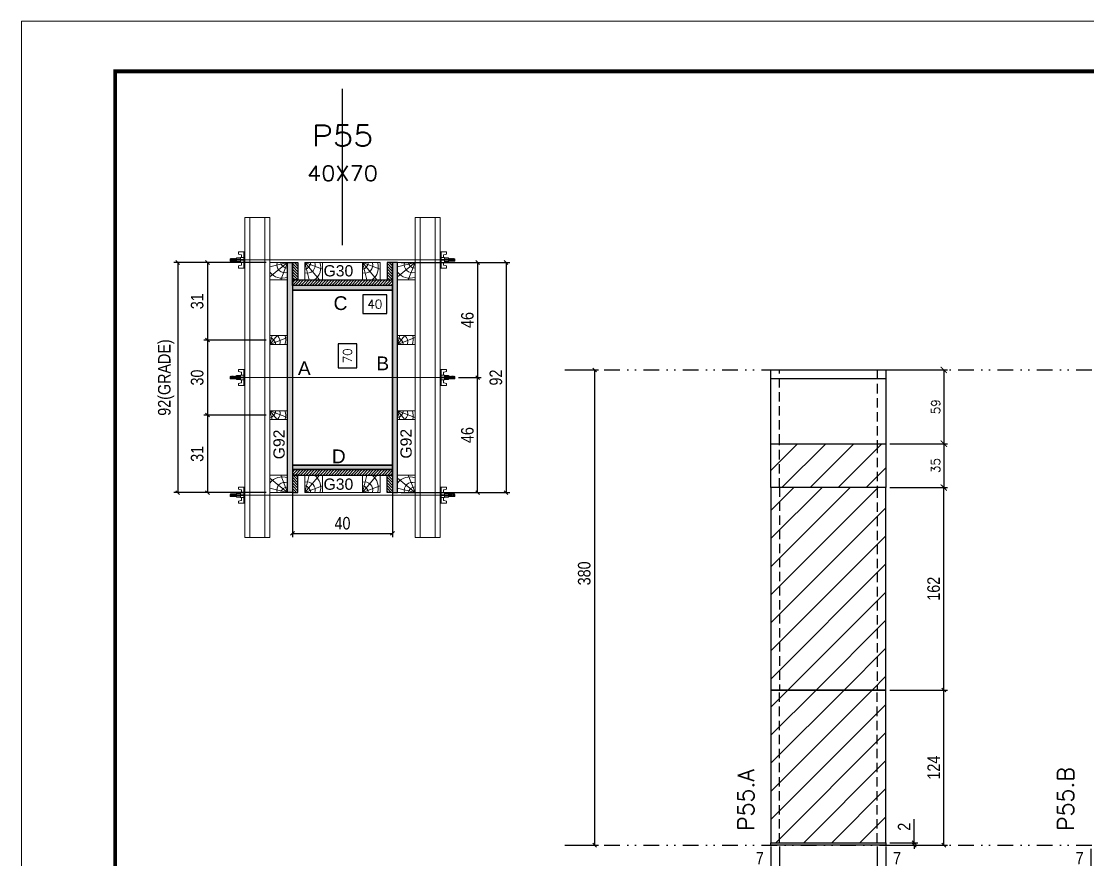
# Model space of a CAD drawing. Extents: x 2949 to 9203, y -16089 to 12527.
# Drawn here: x 2949 to 3802, y -1926 to -1256 of the extents above; entities that cross this region are included whole.
import ezdxf
from ezdxf.enums import TextEntityAlignment as Align

# ---------------------------------------------------------------- set-up
doc = ezdxf.new("R2010")
doc.units = 0
for name, pattern in [('DASHED', [0.75, 0.5, -0.25]), ('DIVIDE2', [0.625, 0.25, -0.125, 0, -0.125, 0, -0.125]), ('HIDDEN', [0.375, 0.25, -0.125])]:
    doc.linetypes.add(name, pattern=pattern)
for name, color, linetype in [('CHAPA', 1, 'Continuous'), ('COTA', 241, 'Continuous'), ('cotas', 4, 'Continuous'), ('FUNDOS', 1, 'Continuous'), ('MEIO_PONT', 93, 'Continuous'), ('Nível', 160, 'Continuous'), ('Painéis', 200, 'Continuous'), ('SARR_2.2x7', 40, 'Continuous'), ('SARRAFO', 251, 'Continuous'), ('Sarrafo de Pressão', 42, 'HIDDEN'), ('Texto de Titulo', 7, 'Continuous'), ('Texto Qtd Sarr', 242, 'Continuous'), ('TEXTO_GERAL', 7, 'Continuous')]:
    doc.layers.add(name, color=color, linetype=linetype)
for name, color, linetype, lineweight in [('Folhas', 255, 'Continuous', 9), ('Hachura', 251, 'Continuous', 9), ('Madeira', 126, 'Continuous', 18), ('Perfil Metálico', 224, 'Continuous', 18), ('SARRAFO DE PRESSAO', 251, 'DASHED', 9), ('Texto Seção', 7, 'Continuous', 15)]:
    doc.layers.add(name, color=color, linetype=linetype, lineweight=lineweight)
doc.styles.add('ARIAL', font='arial.ttf')
doc.styles.add('COTA TECNICA', font='techl___.ttf', dxfattribs={"height": 10})
doc.styles.add('COTA TECNICA 2X', font='techl___.ttf', dxfattribs={"height": 10})
doc.styles.add('COTA TECNICA-50', font='techl___.ttf', dxfattribs={"height": 10})
doc.styles.add('REGUA-120', font='ROMANS.shx', dxfattribs={"height": 15})
doc.styles.add('ROMANS', font='romans.shx')
doc.styles.add('SANSSERIF', font='sas_____.pfb')
doc.dimstyles.new('COTA PAINEL-50', dxfattribs={"dimtxt": 10, "dimasz": 3, "dimexe": 3, "dimexo": 3, "dimgap": 3, "dimtad": 1, "dimdec": 1, "dimzin": 12, "dimdsep": 46, "dimtxsty": 'COTA TECNICA-50', "dimblk1": 'OBLIQUE', "dimblk2": 'OBLIQUE', "dimsah": 1, "dimcen": 0.9, "dimclrd": 4, "dimclre": 4, "dimclrt": 240, "dimadec": 1, "dimazin": 3, "dimtfac": 1, "dimtdec": 1, "dimtmove": 0, "dimatfit": 3, "dimfxl": 1, "dimtolj": 1, "dimtzin": 12, "dimarcsym": 0})
doc.dimstyles.new('Cota Paínel', dxfattribs={"dimtxt": 7, "dimasz": 5, "dimexe": 3, "dimexo": 3, "dimgap": 3, "dimtad": 1, "dimdec": 1, "dimzin": 12, "dimdsep": 46, "dimtxsty": 'ROMANS', "dimblk": 'ARCHTICK', "dimcen": 0, "dimclrd": 4, "dimclre": 4, "dimclrt": 1, "dimadec": 1, "dimazin": 3, "dimtfac": 1, "dimtdec": 1, "dimtmove": 0, "dimatfit": 3, "dimldrblk": 'OBLIQUE', "dimfxl": 1, "dimtolj": 1, "dimtzin": 12, "dimarcsym": 0})
doc.dimstyles.new('PAINEL', dxfattribs={"dimtxt": 10, "dimasz": 3, "dimexe": 3, "dimexo": 3, "dimgap": 3, "dimtad": 1, "dimdec": 1, "dimzin": 12, "dimdsep": 46, "dimtxsty": 'COTA TECNICA', "dimblk1": 'OBLIQUE', "dimblk2": 'OBLIQUE', "dimsah": 1, "dimcen": 0.9, "dimclrd": 4, "dimclre": 4, "dimclrt": 240, "dimadec": 1, "dimazin": 3, "dimtfac": 1, "dimtdec": 1, "dimtmove": 0, "dimatfit": 3, "dimfxl": 1, "dimtolj": 1, "dimtzin": 12, "dimarcsym": 0})
doc.dimstyles.new('SECAO PILAR', dxfattribs={"dimtxt": 10, "dimasz": 3, "dimexe": 3, "dimexo": 3, "dimgap": 3, "dimtad": 1, "dimdec": 1, "dimlfac": 0.5, "dimzin": 12, "dimdsep": 46, "dimtxsty": 'COTA TECNICA 2X', "dimblk1": 'OBLIQUE', "dimblk2": 'OBLIQUE', "dimsah": 1, "dimcen": 0.9, "dimclrd": 256, "dimclre": 256, "dimclrt": 256, "dimadec": 1, "dimazin": 3, "dimtfac": 1, "dimtdec": 1, "dimtmove": 0, "dimatfit": 3, "dimfxl": 1, "dimtolj": 1, "dimtzin": 12, "dimarcsym": 0})
doc.dimstyles.new('SECÇÃO 2', dxfattribs={"dimtxt": 7, "dimasz": 6, "dimexe": 0.18, "dimexo": 2, "dimgap": -4, "dimtad": 3, "dimdec": 1, "dimlfac": 0.5, "dimzin": 12, "dimdsep": 46, "dimtxsty": 'ROMANS', "dimblk": 'ARCHTICK', "dimcen": 0.09, "dimse1": 1, "dimse2": 1, "dimsd1": 1, "dimsd2": 1, "dimclrd": 180, "dimclre": 5, "dimclrt": 1, "dimadec": 0, "dimazin": 3, "dimtfac": 1, "dimtdec": 1, "dimtofl": 0, "dimtmove": 0, "dimatfit": 3, "dimldrblk": 'ARCHTICK', "dimfxl": 1, "dimtolj": 1, "dimtzin": 0, "dimarcsym": 0})
pattern_1 = [(45, (-127670.467, -33050.646), (-11.2253202, 11.2253202), [])]

# ---------------------------------------------------------------- blocks, each defined once
blk = doc.blocks.new('9999999999')
at = {"layer": 'Folhas'}
blk.add_lwpolyline([(98138.98, 34190.21), (99623.98, 34190.21), (99623.98, 35240.21), (98138.98, 35240.21)], close=True, dxfattribs=at)
at = {"layer": 'Folhas', "color": 30, "const_width": 3}
blk.add_lwpolyline([(98213.98, 34230.21), (99583.98, 34230.21), (99583.98, 35200.21), (98213.98, 35200.21)], close=True, dxfattribs=at)
blk = doc.blocks.new('titulo1')
at = {"layer": 'Defpoints', "color": 252, "linetype": 'HIDDEN', "ltscale": 2}
blk.add_line((0, 0), (0, 125), dxfattribs=at)
at = {"layer": 'Defpoints', "style": 'ROMANS', "oblique": 15}
blk.add_attdef('FOLHA', text='', height=10, dxfattribs=at).set_placement((0, 15.58), align=Align.MIDDLE_CENTER)
at = {"layer": 'Texto Qtd Sarr', "color": 3, "style": 'ROMANS', "oblique": 15}
for tag, height, p in [('TITULO', 17, (0, 71.45)), ('SEÇÃO', 12, (0, 41.55))]:
    blk.add_attdef(tag, text='', height=height, dxfattribs=at).set_placement(p, align=Align.MIDDLE_CENTER)
blk = doc.blocks.new('_Oblique')
at = {"color": 0, "linetype": 'ByBlock', "lineweight": -2}
blk.add_line((-0.5, -0.5), (0.5, 0.5), dxfattribs=at)
blk = doc.blocks.new('*D1850')
at = {"layer": 'cotas', "color": 4, "linetype": 'ByBlock', "lineweight": -2, "transparency": 16777216}
for p, q in [((3386.69, -1534.88), (3410.41, -1534.88)), ((3407.41, -1534.88), (3407.41, -1914.88)), ((3386.69, -1914.88), (3410.41, -1914.88))]:
    blk.add_line(p, q, dxfattribs=at)
at = {"layer": 'Defpoints', "color": 0, "linetype": 'ByBlock', "transparency": 16777216}
for p in [(3383.69, -1534.88), (3383.69, -1914.88), (3407.41, -1914.88)]:
    blk.add_point(p, dxfattribs=at)
at = {"layer": 'cotas', "color": 4, "linetype": 'ByBlock', "lineweight": -2, "transparency": 16777216, "xscale": 3, "yscale": 3, "zscale": 3}
for p, rotation in [((3407.41, -1534.88), 90), ((3407.41, -1914.88), 270)]:
    blk.add_blockref('_Oblique', p, dxfattribs=dict(at, rotation=rotation))
at = {"layer": 'cotas', "color": 240, "linetype": 'ByBlock', "transparency": 16777216, "insert": (3399.17, -1697.57), "char_height": 10, "attachment_point": 5, "rotation": 90, "style": 'COTA TECNICA'}
blk.add_mtext('\\A1;380', dxfattribs=at)
blk = doc.blocks.new('*D1828')
at = {"layer": 'COTA', "color": 4, "lineweight": -2, "transparency": 16777216}
for p, q in [((3548.39, -1915.88), (3548.39, -1970.06)), ((3640.39, -1915.88), (3640.39, -1970.06)), ((3548.39, -1967.06), (3640.39, -1967.06))]:
    blk.add_line(p, q, dxfattribs=at)
at = {"layer": 'Defpoints', "color": 0, "transparency": 16777216}
for p in [(3548.39, -1912.88), (3640.39, -1912.88), (3640.39, -1967.06)]:
    blk.add_point(p, dxfattribs=at)
at = {"layer": 'COTA', "color": 4, "lineweight": -2, "transparency": 16777216, "xscale": 3, "yscale": 3, "zscale": 3, "rotation": 180}
blk.add_blockref('_Oblique', (3548.39, -1967.06), dxfattribs=at)
at = {"layer": 'COTA', "color": 4, "lineweight": -2, "transparency": 16777216, "xscale": 3, "yscale": 3, "zscale": 3}
blk.add_blockref('_Oblique', (3640.39, -1967.06), dxfattribs=at)
at = {"layer": 'COTA', "color": 240, "transparency": 16777216, "insert": (3594.39, -1958.97), "char_height": 10, "attachment_point": 5, "style": 'COTA TECNICA'}
blk.add_mtext('\\A1;92', dxfattribs=at)
blk = doc.blocks.new('*D1829')
at = {"layer": 'COTA', "color": 4, "lineweight": -2, "transparency": 16777216}
for p, q in [((3643.39, -1790.88), (3689.63, -1790.88)), ((3686.63, -1914.88), (3686.63, -1790.88)), ((3643.39, -1914.88), (3689.63, -1914.88))]:
    blk.add_line(p, q, dxfattribs=at)
at = {"layer": 'Defpoints', "color": 0, "transparency": 16777216}
for p in [(3640.39, -1790.88), (3686.63, -1790.88), (3640.39, -1914.88)]:
    blk.add_point(p, dxfattribs=at)
at = {"layer": 'COTA', "color": 4, "lineweight": -2, "transparency": 16777216, "xscale": 3, "yscale": 3, "zscale": 3}
for p, rotation in [((3686.63, -1790.88), 90), ((3686.63, -1914.88), 270)]:
    blk.add_blockref('_Oblique', p, dxfattribs=dict(at, rotation=rotation))
at = {"layer": 'COTA', "color": 240, "transparency": 16777216, "insert": (3678.56, -1852.88), "char_height": 10, "attachment_point": 5, "rotation": 90, "style": 'COTA TECNICA-50'}
blk.add_mtext('\\A1;124', dxfattribs=at)
blk = doc.blocks.new('*D1830')
at = {"layer": 'COTA', "color": 4, "lineweight": -2, "transparency": 16777216}
for p, q in [((3662.92, -1912.88), (3662.92, -1894.08)), ((3643.39, -1912.88), (3665.92, -1912.88)), ((3643.39, -1914.88), (3665.92, -1914.88)), ((3662.92, -1914.88), (3662.92, -1912.88)), ((3662.92, -1914.88), (3662.92, -1917.88))]:
    blk.add_line(p, q, dxfattribs=at)
at = {"layer": 'Defpoints', "color": 0, "transparency": 16777216}
for p in [(3640.39, -1912.88), (3640.39, -1914.88), (3662.92, -1914.88)]:
    blk.add_point(p, dxfattribs=at)
at = {"layer": 'COTA', "color": 4, "lineweight": -2, "transparency": 16777216, "xscale": 3, "yscale": 3, "zscale": 3}
for p, rotation in [((3662.92, -1912.88), 270), ((3662.92, -1914.88), 90)]:
    blk.add_blockref('_Oblique', p, dxfattribs=dict(at, rotation=rotation))
at = {"layer": 'COTA', "color": 240, "transparency": 16777216, "insert": (3654.92, -1900.14), "char_height": 10, "attachment_point": 5, "rotation": 90, "style": 'COTA TECNICA-50'}
blk.add_mtext('\\A1;2', dxfattribs=at)
blk = doc.blocks.new('*D1831')
at = {"layer": 'COTA', "color": 4, "lineweight": -2, "transparency": 16777216}
for p, q in [((3548.39, -1917.88), (3548.39, -1936.39)), ((3555.39, -1915.88), (3555.39, -1936.39)), ((3548.39, -1933.39), (3533.66, -1933.39)), ((3555.39, -1933.39), (3548.39, -1933.39))]:
    blk.add_line(p, q, dxfattribs=at)
at = {"layer": 'Defpoints', "color": 0, "transparency": 16777216}
for p in [(3548.39, -1914.88), (3555.39, -1912.88), (3548.39, -1933.39)]:
    blk.add_point(p, dxfattribs=at)
at = {"layer": 'COTA', "color": 4, "lineweight": -2, "transparency": 16777216, "xscale": 3, "yscale": 3, "zscale": 3, "rotation": 180}
blk.add_blockref('_Oblique', (3548.39, -1933.39), dxfattribs=at)
at = {"layer": 'COTA', "color": 4, "lineweight": -2, "transparency": 16777216, "xscale": 3, "yscale": 3, "zscale": 3}
blk.add_blockref('_Oblique', (3555.39, -1933.39), dxfattribs=at)
at = {"layer": 'COTA', "color": 240, "transparency": 16777216, "insert": (3539.53, -1925.32), "char_height": 10, "attachment_point": 5, "style": 'COTA TECNICA-50'}
blk.add_mtext('\\A1;7', dxfattribs=at)
blk = doc.blocks.new('*D1832')
at = {"layer": 'COTA', "color": 4, "lineweight": -2, "transparency": 16777216}
for p, q in [((3633.39, -1915.88), (3633.39, -1936.39)), ((3640.39, -1917.88), (3640.39, -1936.39)), ((3633.39, -1933.39), (3640.39, -1933.39)), ((3640.39, -1933.39), (3655.12, -1933.39))]:
    blk.add_line(p, q, dxfattribs=at)
at = {"layer": 'Defpoints', "color": 0, "transparency": 16777216}
for p in [(3633.39, -1912.88), (3640.39, -1914.88), (3640.39, -1933.39)]:
    blk.add_point(p, dxfattribs=at)
at = {"layer": 'COTA', "color": 4, "lineweight": -2, "transparency": 16777216, "xscale": 3, "yscale": 3, "zscale": 3, "rotation": 180}
blk.add_blockref('_Oblique', (3633.39, -1933.39), dxfattribs=at)
at = {"layer": 'COTA', "color": 4, "lineweight": -2, "transparency": 16777216, "xscale": 3, "yscale": 3, "zscale": 3}
blk.add_blockref('_Oblique', (3640.39, -1933.39), dxfattribs=at)
at = {"layer": 'COTA', "color": 240, "transparency": 16777216, "insert": (3649.26, -1925.32), "char_height": 10, "attachment_point": 5, "style": 'COTA TECNICA-50'}
blk.add_mtext('\\A1;7', dxfattribs=at)
blk = doc.blocks.new('*D1837')
at = {"layer": 'COTA', "color": 180, "lineweight": -2, "transparency": 16777216}
for p, q in [((3217.34, -1513.95), (3202.34, -1513.95)), ((3202.34, -1513.95), (3202.34, -1533.29)), ((3217.34, -1533.29), (3217.34, -1513.95)), ((3202.34, -1533.29), (3217.34, -1533.29))]:
    blk.add_line(p, q, dxfattribs=at)
at = {"layer": 'Defpoints', "color": 0, "transparency": 16777216}
for p in [(3165.83, -1470.99), (3165.83, -1610.99), (3221.34, -1610.99)]:
    blk.add_point(p, dxfattribs=at)
at = {"layer": 'COTA', "color": 1, "transparency": 16777216, "insert": (3209.84, -1523.62), "char_height": 7, "attachment_point": 5, "rotation": 90, "style": 'ROMANS'}
blk.add_mtext('\\A1;70', dxfattribs=at)
blk = doc.blocks.new('_ArchTick')
at = {"color": 0, "linetype": 'ByBlock', "const_width": 0.15}
blk.add_lwpolyline([(-0.5, -0.5), (0.5, 0.5)], dxfattribs=at)
blk = doc.blocks.new('*D1838')
at = {"layer": 'COTA', "lineweight": -2, "transparency": 16777216}
for p, q in [((3252.83, -1448.99), (3339.6, -1448.99)), ((3336.6, -1448.99), (3336.6, -1632.99)), ((3252.83, -1632.99), (3339.6, -1632.99))]:
    blk.add_line(p, q, dxfattribs=at)
at = {"layer": 'Defpoints', "color": 0, "transparency": 16777216}
for p in [(3249.83, -1448.99), (3249.83, -1632.99), (3336.6, -1632.99)]:
    blk.add_point(p, dxfattribs=at)
at = {"layer": 'COTA', "lineweight": -2, "transparency": 16777216, "xscale": 3, "yscale": 3, "zscale": 3}
for p, rotation in [((3336.6, -1448.99), 90), ((3336.6, -1632.99), 270)]:
    blk.add_blockref('_Oblique', p, dxfattribs=dict(at, rotation=rotation))
at = {"layer": 'COTA', "transparency": 16777216, "insert": (3328.52, -1540.99), "char_height": 10, "attachment_point": 5, "rotation": 90, "style": 'COTA TECNICA 2X'}
blk.add_mtext('\\A1;92', dxfattribs=at)
blk = doc.blocks.new('*D1839')
at = {"layer": 'COTA', "lineweight": -2, "transparency": 16777216}
for p, q in [((3286.83, -1448.99), (3316.83, -1448.99)), ((3313.83, -1448.99), (3313.83, -1540.99)), ((3298.63, -1540.99), (3316.83, -1540.99))]:
    blk.add_line(p, q, dxfattribs=at)
at = {"layer": 'Defpoints', "color": 0, "transparency": 16777216}
for p in [(3283.83, -1448.99), (3295.63, -1540.99), (3313.83, -1540.99)]:
    blk.add_point(p, dxfattribs=at)
at = {"layer": 'COTA', "lineweight": -2, "transparency": 16777216, "xscale": 3, "yscale": 3, "zscale": 3}
for p, rotation in [((3313.83, -1448.99), 90), ((3313.83, -1540.99), 270)]:
    blk.add_blockref('_Oblique', p, dxfattribs=dict(at, rotation=rotation))
at = {"layer": 'COTA', "transparency": 16777216, "insert": (3305.73, -1494.99), "char_height": 10, "attachment_point": 5, "rotation": 90, "style": 'COTA TECNICA 2X'}
blk.add_mtext('\\A1;46', dxfattribs=at)
blk = doc.blocks.new('*D1840')
at = {"layer": 'COTA', "lineweight": -2, "transparency": 16777216}
for p, q in [((3298.63, -1540.99), (3316.83, -1540.99)), ((3313.83, -1632.99), (3313.83, -1540.99)), ((3286.83, -1632.99), (3316.83, -1632.99))]:
    blk.add_line(p, q, dxfattribs=at)
at = {"layer": 'Defpoints', "color": 0, "transparency": 16777216}
for p in [(3295.63, -1540.99), (3313.83, -1540.99), (3283.83, -1632.99)]:
    blk.add_point(p, dxfattribs=at)
at = {"layer": 'COTA', "lineweight": -2, "transparency": 16777216, "xscale": 3, "yscale": 3, "zscale": 3}
for p, rotation in [((3313.83, -1540.99), 90), ((3313.83, -1632.99), 270)]:
    blk.add_blockref('_Oblique', p, dxfattribs=dict(at, rotation=rotation))
at = {"layer": 'COTA', "transparency": 16777216, "insert": (3305.73, -1586.99), "char_height": 10, "attachment_point": 5, "rotation": 90, "style": 'COTA TECNICA 2X'}
blk.add_mtext('\\A1;46', dxfattribs=at)
blk = doc.blocks.new('*D1841')
at = {"layer": 'COTA', "color": 180, "lineweight": -2, "transparency": 16777216}
for p, q in [((3241.33, -1474.78), (3222, -1474.78)), ((3222, -1474.78), (3222, -1489.78)), ((3241.33, -1489.78), (3241.33, -1474.78)), ((3222, -1489.78), (3241.33, -1489.78))]:
    blk.add_line(p, q, dxfattribs=at)
at = {"layer": 'Defpoints', "color": 0, "transparency": 16777216}
for p in [(3165.83, -1470.99), (3245.83, -1470.99), (3245.83, -1493.78)]:
    blk.add_point(p, dxfattribs=at)
at = {"layer": 'COTA', "color": 1, "transparency": 16777216, "insert": (3231.66, -1482.28), "char_height": 7, "attachment_point": 5, "style": 'ROMANS'}
blk.add_mtext('\\A1;40', dxfattribs=at)
blk = doc.blocks.new('PONTALETE')
at = {"layer": 'Madeira'}
for q in [(2.71, 7), (7, 5.76), (7, 1.74)]:
    blk.add_line((0, 0), q, dxfattribs=at)
blk.add_lwpolyline([(0, 0), (7, 0), (7, 7), (0, 7)], close=True, dxfattribs=at)
for centre, radius, start, end in [((2.04, 0.06), 6.23, 37.2818, 109.0913), ((1.09, 0.9), 3.19, 343.603, 109.9847), ((-0.21, -0.78), 3.09, 14.6322, 86.0383)]:
    blk.add_arc(centre, radius, start, end, dxfattribs=at)
blk = doc.blocks.new('*D1842')
at = {"layer": 'COTA', "lineweight": -2, "transparency": 16777216}
for p, q in [((3144.83, -1448.99), (3071.05, -1448.99)), ((3074.05, -1448.99), (3074.05, -1632.99)), ((3144.83, -1632.99), (3071.05, -1632.99))]:
    blk.add_line(p, q, dxfattribs=at)
at = {"layer": 'Defpoints', "color": 0, "transparency": 16777216}
for p in [(3147.83, -1448.99), (3074.05, -1632.99), (3147.83, -1632.99)]:
    blk.add_point(p, dxfattribs=at)
at = {"layer": 'COTA', "lineweight": -2, "transparency": 16777216, "xscale": 3, "yscale": 3, "zscale": 3}
for p, rotation in [((3074.05, -1448.99), 90), ((3074.05, -1632.99), 270)]:
    blk.add_blockref('_Oblique', p, dxfattribs=dict(at, rotation=rotation))
at = {"layer": 'COTA', "transparency": 16777216, "insert": (3064.83, -1540.99), "char_height": 10, "attachment_point": 5, "rotation": 90, "style": 'COTA TECNICA 2X'}
blk.add_mtext('\\A1;92(GRADE)', dxfattribs=at)
blk = doc.blocks.new('MEIO PONTALETE')
at = {"layer": 'Madeira'}
for q in [(2.71, 7), (3.5, 2.88), (3.5, 0.87)]:
    blk.add_line((0, 0), q, dxfattribs=at)
blk.add_lwpolyline([(0, 0), (3.5, 0), (3.5, 7), (0, 7)], close=True, dxfattribs=at)
for centre, radius, start, end in [((2.04, 0.06), 6.23, 76.4499, 109.0913), ((1.09, 0.9), 3.19, 40.9063, 109.9847), ((-0.21, -0.78), 3.09, 14.6322, 86.0383)]:
    blk.add_arc(centre, radius, start, end, dxfattribs=at)
blk = doc.blocks.new('*D1843')
at = {"layer": 'COTA', "lineweight": -2, "transparency": 16777216}
for p, q in [((3144.83, -1570.99), (3094.89, -1570.99)), ((3097.89, -1570.99), (3097.89, -1632.99)), ((3144.83, -1632.99), (3094.89, -1632.99))]:
    blk.add_line(p, q, dxfattribs=at)
at = {"layer": 'Defpoints', "color": 0, "transparency": 16777216}
for p in [(3147.83, -1570.99), (3097.89, -1632.99), (3147.83, -1632.99)]:
    blk.add_point(p, dxfattribs=at)
at = {"layer": 'COTA', "lineweight": -2, "transparency": 16777216, "xscale": 3, "yscale": 3, "zscale": 3}
for p, rotation in [((3097.89, -1570.99), 90), ((3097.89, -1632.99), 270)]:
    blk.add_blockref('_Oblique', p, dxfattribs=dict(at, rotation=rotation))
at = {"layer": 'COTA', "transparency": 16777216, "insert": (3089.67, -1601.99), "char_height": 10, "attachment_point": 5, "rotation": 90, "style": 'COTA TECNICA 2X'}
blk.add_mtext('\\A1;31', dxfattribs=at)
blk = doc.blocks.new('C')
at = {"layer": 'Hachura', "color": 0}
for p, q in [((0, 3.22), (0, -3.22)), ((0.45, 3.22), (0, 3.22)), ((0.46, 3.16), (0, 3.16)), ((0.46, 3.05), (0, 3.05)), ((0.46, 2.88), (0, 2.88)), ((0, 2.75), (0, -1.16)), ((0.46, 2.65), (0, 2.65)), ((0.46, 2.23), (0, 2.23)), ((0.46, 1.51), (0, 1.51)), ((0.39, 0.49), (0.17, 0.49)), ((0.45, -3.23), (0.45, 3.22)), ((0.45, 3.22), (2.58, 3.22)), ((1.74, 0.97), (0.45, 0.97)), ((1.45, 0.1), (0.45, 0.1)), ((1.35, 1.94), (1.35, 0.96)), ((2.58, 2.39), (1.47, 2.09)), ((1.74, -0.97), (1.74, 0.97)), ((1.74, 0.97), (1.74, 0.84)), ((1.74, 0.97), (1.74, 0.84)), ((1.74, 0.84), (3.35, 0.84)), ((3.35, 0.45), (1.74, 0.45)), ((2.58, 3.22), (2.58, 2.39)), ((3.32, 0.84), (3.32, -0.84)), ((3.35, 0.84), (3.35, -0.84)), ((3.68, 0.45), (3.35, 0.45)), ((3.84, -0.52), (3.35, 0.45)), ((3.35, 0.06), (3.67, -0.57)), ((3.68, 0.45), (4.16, -0.52)), ((3.72, 0.5), (4.25, -0.57)), ((4.37, -0.55), (3.83, 0.53)), ((4.15, 0.45), (3.93, 0.45)), ((4.42, -0.52), (3.93, 0.45)), ((4.15, 0.45), (4.26, 0.45)), ((4.26, 0.45), (4.74, -0.52)), ((4.3, 0.5), (4.83, -0.57)), ((4.95, -0.55), (4.41, 0.53)), ((4.51, 0.45), (4.84, 0.45)), ((5, -0.52), (4.51, 0.45)), ((4.84, 0.45), (5.32, -0.52)), ((4.88, 0.5), (5.41, -0.57)), ((5.53, -0.55), (4.99, 0.53)), ((5.58, -0.52), (5.09, 0.45)), ((5.42, 0.45), (5.09, 0.45)), ((5.58, -0.52), (5.09, 0.45)), ((5.42, 0.45), (5.74, -0.19)), ((5.46, 0.5), (5.74, -0.07)), ((5.74, 0.19), (5.57, 0.53)), ((5.74, 0.32), (5.68, 0.45)), ((5.68, 0.45), (5.74, 0.45)), ((5.74, 0.45), (5.9, 0.29)), ((5.74, 0.45), (5.74, -0.52)), ((5.9, -0.36), (5.9, 0.29)), ((0.45, 0), (0, 0)), ((0.46, -1.52), (0, -1.52)), ((0.46, -2.23), (0, -2.23)), ((0.46, -2.65), (0, -2.65)), ((0.46, -2.88), (0, -2.88)), ((0.46, -3.05), (0, -3.05)), ((0.46, -3.16), (0, -3.16)), ((0, -3.22), (2.57, -3.22)), ((0.08, -0.48), (0.29, -0.48)), ((0.29, -0.48), (0.4, -0.48)), ((0.45, 0), (0.45, -0.97)), ((0.45, -0.16), (1.45, -0.16)), ((0.45, -0.65), (0.45, -0.32)), ((0.45, -3.23), (0.45, -0.65)), ((0.45, -0.97), (1.74, -0.97)), ((1.35, -1.94), (1.35, -0.97)), ((2.58, -2.39), (1.47, -2.1)), ((3.35, -0.32), (1.74, -0.32)), ((3.35, -0.84), (1.74, -0.84)), ((2.58, -3.23), (2.58, -2.39)), ((3.35, -0.07), (3.58, -0.52)), ((3.35, -0.52), (3.58, -0.52)), ((3.84, -0.52), (4.16, -0.52)), ((4.42, -0.52), (4.74, -0.52)), ((4.63, -0.52), (4.74, -0.52)), ((5, -0.52), (5.32, -0.52)), ((5.58, -0.52), (5.74, -0.52)), ((5.74, -0.52), (5.9, -0.36)), ((5.74, -0.52), (5.74, -0.52))]:
    blk.add_line(p, q, dxfattribs=at)
for centre, radius, start, end in [((1.52, 1.94), 0.161, 104.7436, 180), ((1.44, -0.03), 0.129, 272.695, 87.305), ((3.81, 0.39), 0.143, 25.5688, 154.4312), ((4.39, 0.39), 0.143, 25.5688, 154.4312), ((4.97, 0.39), 0.143, 25.5688, 154.4312), ((5.55, 0.39), 0.143, 25.5688, 154.4312), ((0.17, -0.37), 0.174, 221.744, 317.8592), ((1.52, -1.94), 0.161, 180, 255.2564), ((3.71, -0.4), 0.174, 222.1408, 318.256), ((4.29, -0.4), 0.174, 222.1408, 318.256), ((4.87, -0.4), 0.174, 222.1408, 318.256), ((5.45, -0.4), 0.174, 222.1408, 318.256), ((5.61, -0.4), 0.174, 317.8592, 318.256)]:
    blk.add_arc(centre, radius, start, end, dxfattribs=at)
blk = doc.blocks.new('*D1844')
at = {"layer": 'COTA', "lineweight": -2, "transparency": 16777216}
for p, q in [((3144.83, -1448.99), (3094.89, -1448.99)), ((3097.89, -1448.99), (3097.89, -1510.99)), ((3144.83, -1510.99), (3094.89, -1510.99))]:
    blk.add_line(p, q, dxfattribs=at)
at = {"layer": 'Defpoints', "color": 0, "transparency": 16777216}
for p in [(3147.83, -1448.99), (3097.89, -1510.99), (3147.83, -1510.99)]:
    blk.add_point(p, dxfattribs=at)
at = {"layer": 'COTA', "lineweight": -2, "transparency": 16777216, "xscale": 3, "yscale": 3, "zscale": 3}
for p, rotation in [((3097.89, -1448.99), 90), ((3097.89, -1510.99), 270)]:
    blk.add_blockref('_Oblique', p, dxfattribs=dict(at, rotation=rotation))
at = {"layer": 'COTA', "transparency": 16777216, "insert": (3089.67, -1479.99), "char_height": 10, "attachment_point": 5, "rotation": 90, "style": 'COTA TECNICA 2X'}
blk.add_mtext('\\A1;31', dxfattribs=at)
blk = doc.blocks.new('*D1845')
at = {"layer": 'COTA', "lineweight": -2, "transparency": 16777216}
for p, q in [((3144.83, -1510.99), (3094.89, -1510.99)), ((3097.89, -1510.99), (3097.89, -1570.99)), ((3144.83, -1570.99), (3094.89, -1570.99))]:
    blk.add_line(p, q, dxfattribs=at)
at = {"layer": 'Defpoints', "color": 0, "transparency": 16777216}
for p in [(3147.83, -1510.99), (3097.89, -1570.99), (3147.83, -1570.99)]:
    blk.add_point(p, dxfattribs=at)
at = {"layer": 'COTA', "lineweight": -2, "transparency": 16777216, "xscale": 3, "yscale": 3, "zscale": 3}
for p, rotation in [((3097.89, -1510.99), 90), ((3097.89, -1570.99), 270)]:
    blk.add_blockref('_Oblique', p, dxfattribs=dict(at, rotation=rotation))
at = {"layer": 'COTA', "transparency": 16777216, "insert": (3089.67, -1540.99), "char_height": 10, "attachment_point": 5, "rotation": 90, "style": 'COTA TECNICA 2X'}
blk.add_mtext('\\A1;30', dxfattribs=at)
blk = doc.blocks.new('*D1855')
at = {"layer": 'COTA', "lineweight": -2, "transparency": 16777216}
for p, q in [((3165.83, -1617.59), (3165.83, -1668.63)), ((3245.83, -1617.59), (3245.83, -1668.63)), ((3165.83, -1665.63), (3245.83, -1665.63))]:
    blk.add_line(p, q, dxfattribs=at)
at = {"layer": 'Defpoints', "color": 0, "transparency": 16777216}
for p in [(3165.83, -1614.59), (3245.83, -1614.59), (3245.83, -1665.63)]:
    blk.add_point(p, dxfattribs=at)
at = {"layer": 'COTA', "lineweight": -2, "transparency": 16777216, "xscale": 3, "yscale": 3, "zscale": 3, "rotation": 180}
blk.add_blockref('_Oblique', (3165.83, -1665.63), dxfattribs=at)
at = {"layer": 'COTA', "lineweight": -2, "transparency": 16777216, "xscale": 3, "yscale": 3, "zscale": 3}
blk.add_blockref('_Oblique', (3245.83, -1665.63), dxfattribs=at)
at = {"layer": 'COTA', "transparency": 16777216, "insert": (3205.83, -1657.52), "char_height": 10, "attachment_point": 5, "style": 'COTA TECNICA 2X'}
blk.add_mtext('\\A1;40', dxfattribs=at)
blk = doc.blocks.new('*D1849')
at = {"layer": 'Defpoints', "color": 0, "linetype": 'ByBlock', "transparency": 16777216}
for p in [(3640.39, -1628.88), (3686.63, -1628.88), (3640.39, -1790.88)]:
    blk.add_point(p, dxfattribs=at)
at = {"layer": 'FUNDOS', "color": 4, "linetype": 'ByBlock', "lineweight": -2, "transparency": 16777216}
for p, q in [((3643.39, -1628.88), (3689.63, -1628.88)), ((3686.63, -1790.88), (3686.63, -1628.88)), ((3643.39, -1790.88), (3689.63, -1790.88))]:
    blk.add_line(p, q, dxfattribs=at)
at = {"layer": 'FUNDOS', "color": 4, "linetype": 'ByBlock', "lineweight": -2, "transparency": 16777216, "xscale": 3, "yscale": 3, "zscale": 3}
for p, rotation in [((3686.63, -1628.88), 90), ((3686.63, -1790.88), 270)]:
    blk.add_blockref('_Oblique', p, dxfattribs=dict(at, rotation=rotation))
at = {"layer": 'FUNDOS', "color": 240, "linetype": 'ByBlock', "transparency": 16777216, "insert": (3678.53, -1709.88), "char_height": 10, "attachment_point": 5, "rotation": 90, "style": 'COTA TECNICA'}
blk.add_mtext('\\A1;162', dxfattribs=at)
blk = doc.blocks.new('*D1826')
at = {"layer": 'COTA', "color": 4, "lineweight": -2, "transparency": 16777216}
for p, q in [((3804.07, -1917.88), (3804.07, -1936.39)), ((3811.07, -1915.88), (3811.07, -1936.39)), ((3804.07, -1933.39), (3789.34, -1933.39)), ((3811.07, -1933.39), (3804.07, -1933.39))]:
    blk.add_line(p, q, dxfattribs=at)
at = {"layer": 'Defpoints', "color": 0, "transparency": 16777216}
for p in [(3804.07, -1914.88), (3811.07, -1912.88), (3804.07, -1933.39)]:
    blk.add_point(p, dxfattribs=at)
at = {"layer": 'COTA', "color": 4, "lineweight": -2, "transparency": 16777216, "xscale": 3, "yscale": 3, "zscale": 3, "rotation": 180}
blk.add_blockref('_Oblique', (3804.07, -1933.39), dxfattribs=at)
at = {"layer": 'COTA', "color": 4, "lineweight": -2, "transparency": 16777216, "xscale": 3, "yscale": 3, "zscale": 3}
blk.add_blockref('_Oblique', (3811.07, -1933.39), dxfattribs=at)
at = {"layer": 'COTA', "color": 240, "transparency": 16777216, "insert": (3795.21, -1925.32), "char_height": 10, "attachment_point": 5, "style": 'COTA TECNICA-50'}
blk.add_mtext('\\A1;7', dxfattribs=at)
blk = doc.blocks.new('*D1851')
at = {"layer": 'COTA', "color": 4, "lineweight": -2, "transparency": 16777216}
for p, q in [((3643.39, -1593.88), (3689.63, -1593.88)), ((3686.63, -1593.88), (3686.63, -1628.88)), ((3643.39, -1628.88), (3689.63, -1628.88))]:
    blk.add_line(p, q, dxfattribs=at)
at = {"layer": 'Defpoints', "color": 0, "transparency": 16777216}
for p in [(3640.39, -1593.88), (3640.39, -1628.88), (3686.63, -1628.88)]:
    blk.add_point(p, dxfattribs=at)
at = {"layer": 'COTA', "color": 4, "lineweight": -2, "transparency": 16777216, "xscale": 5, "yscale": 5, "zscale": 5}
for p, rotation in [((3686.63, -1593.88), 90), ((3686.63, -1628.88), 270)]:
    blk.add_blockref('_ArchTick', p, dxfattribs=dict(at, rotation=rotation))
at = {"layer": 'COTA', "color": 1, "transparency": 16777216, "insert": (3680.13, -1611.38), "char_height": 7, "attachment_point": 5, "rotation": 90, "style": 'ROMANS'}
blk.add_mtext('\\A1;35', dxfattribs=at)
blk = doc.blocks.new('*D1858')
at = {"layer": 'COTA', "color": 4, "lineweight": -2, "transparency": 16777216}
for p, q in [((3643.39, -1534.88), (3689.63, -1534.88)), ((3686.63, -1534.88), (3686.63, -1593.88)), ((3643.39, -1593.88), (3689.63, -1593.88))]:
    blk.add_line(p, q, dxfattribs=at)
at = {"layer": 'Defpoints', "color": 0, "transparency": 16777216}
for p in [(3640.39, -1534.88), (3640.39, -1593.88), (3686.63, -1593.88)]:
    blk.add_point(p, dxfattribs=at)
at = {"layer": 'COTA', "color": 4, "lineweight": -2, "transparency": 16777216, "xscale": 5, "yscale": 5, "zscale": 5}
for p, rotation in [((3686.63, -1534.88), 90), ((3686.63, -1593.88), 270)]:
    blk.add_blockref('_ArchTick', p, dxfattribs=dict(at, rotation=rotation))
at = {"layer": 'COTA', "color": 1, "transparency": 16777216, "insert": (3680.13, -1564.38), "char_height": 7, "attachment_point": 5, "rotation": 90, "style": 'ROMANS'}
blk.add_mtext('\\A1;59', dxfattribs=at)

msp = doc.modelspace()

# ---------------------------------------------------------------- hatches: boundary and pattern name
at = {"layer": 'Hachura'}
h = msp.add_hatch(color=256, dxfattribs=at)
h.dxf.hatch_style = 1
h.paths.add_polyline_path([(3165.83, -1632.99), (3161.83, -1632.99), (3161.83, -1448.99), (3165.83, -1448.99)])
h = msp.add_hatch(color=256, dxfattribs=at)
h.dxf.hatch_style = 1
h.paths.add_polyline_path([(3165.83, -1632.99), (3161.83, -1632.99), (3161.83, -1448.99), (3165.83, -1448.99)])
h = msp.add_hatch(dxfattribs=at)
h.set_pattern_fill('ANSI31', color=256, scale=0.5, angle=90, style=0)
h.set_pattern_definition([(135, (-19725.5793, 7674.9633), (-1.12253202, -1.12253202), [])])
h.paths.add_polyline_path([(3165.83, -1462.99), (3170.23, -1462.99), (3170.23, -1448.99), (3165.83, -1448.99)])
h = msp.add_hatch(dxfattribs=at)
h.set_pattern_fill('ANSI31', color=256, scale=0.5, angle=90, style=0)
h.set_pattern_definition([(135, (-19683.5793, 7674.9633), (-1.12253202, -1.12253202), [])])
h.paths.add_polyline_path([(3245.83, -1462.99), (3241.43, -1462.99), (3241.43, -1448.99), (3245.83, -1448.99)])
h = msp.add_hatch(color=256, dxfattribs=at)
h.dxf.hatch_style = 1
h.paths.add_polyline_path([(3245.83, -1632.99), (3249.83, -1632.99), (3249.83, -1448.99), (3245.83, -1448.99)])
h = msp.add_hatch(color=256, dxfattribs=at)
h.dxf.hatch_style = 1
h.paths.add_polyline_path([(3245.83, -1632.99), (3249.83, -1632.99), (3249.83, -1448.99), (3245.83, -1448.99)])
h = msp.add_hatch(dxfattribs=at)
h.set_pattern_fill('ANSI31', color=256, scale=0.5, style=0)
h.set_pattern_definition([(45, (12339.7807, 21462.0196), (-1.12253202, 1.12253202), [])])
h.paths.add_polyline_path([(3245.83, -1467.39), (3245.83, -1462.99), (3165.83, -1462.99), (3165.83, -1467.39)])
h = msp.add_hatch(color=256, dxfattribs=at)
h.dxf.hatch_style = 1
h.paths.add_polyline_path([(3165.83, -1467.39), (3165.83, -1470.99), (3245.83, -1470.99), (3245.83, -1467.39)])
h = msp.add_hatch(color=256, dxfattribs=at)
h.dxf.hatch_style = 1
h.paths.add_polyline_path([(3165.83, -1467.39), (3165.83, -1470.99), (3245.83, -1470.99), (3245.83, -1467.39)])
h = msp.add_hatch(dxfattribs=at)
h.set_pattern_fill('ANSI31', color=256, scale=5)
h.paths.add_polyline_path([(3640.39, -1593.88), (3548.39, -1593.88), (3548.39, -1628.88), (3640.39, -1628.88)])
h = msp.add_hatch(color=256, dxfattribs=at)
h.dxf.hatch_style = 1
h.paths.add_polyline_path([(3165.83, -1610.99), (3165.83, -1614.59), (3245.83, -1614.59), (3245.83, -1610.99)])
h = msp.add_hatch(color=256, dxfattribs=at)
h.dxf.hatch_style = 1
h.paths.add_polyline_path([(3165.83, -1610.99), (3165.83, -1614.59), (3245.83, -1614.59), (3245.83, -1610.99)])
h = msp.add_hatch(dxfattribs=at)
h.set_pattern_fill('ANSI31', color=256, scale=0.5, style=0)
h.set_pattern_definition([(45, (12339.7807, 21488.0196), (-1.12253202, 1.12253202), [])])
h.paths.add_polyline_path([(3245.83, -1614.59), (3245.83, -1618.99), (3165.83, -1618.99), (3165.83, -1614.59)])
h = msp.add_hatch(dxfattribs=at)
h.set_pattern_fill('ANSI31', color=256, scale=0.5, angle=90, style=0)
h.set_pattern_definition([(135, (-19725.5793, 7869.9633), (-1.12253202, -1.12253202), [])])
h.paths.add_polyline_path([(3165.83, -1618.99), (3170.23, -1618.99), (3170.23, -1632.99), (3165.83, -1632.99)])
h = msp.add_hatch(dxfattribs=at)
h.set_pattern_fill('ANSI31', color=256, scale=0.5, angle=90, style=0)
h.set_pattern_definition([(135, (-19683.5793, 7869.9633), (-1.12253202, -1.12253202), [])])
h.paths.add_polyline_path([(3245.83, -1618.99), (3241.43, -1618.99), (3241.43, -1632.99), (3245.83, -1632.99)])
at = {"layer": 'Hachura', "linetype": 'ByBlock'}
h = msp.add_hatch(dxfattribs=at)
h.set_pattern_fill('ANSI31', color=256, scale=5)
h.set_pattern_definition(pattern_1)
h.paths.add_polyline_path([(3548.39, -1790.88), (3640.39, -1790.88), (3640.39, -1628.88), (3548.39, -1628.88)])
h = msp.add_hatch(dxfattribs=at)
h.set_pattern_fill('ANSI31', color=256, scale=5)
h.set_pattern_definition(pattern_1)
h.paths.add_polyline_path([(3640.39, -1790.88), (3548.39, -1790.88), (3548.39, -1912.88), (3640.39, -1912.88)])

# ---------------------------------------------------------------- linework, layer by layer
at = {"layer": 'CHAPA'}
for points in [[(3165.83, -1632.99), (3161.83, -1632.99), (3161.83, -1448.99), (3165.83, -1448.99)], [(3165.83, -1632.99), (3161.83, -1632.99), (3161.83, -1448.99), (3165.83, -1448.99)], [(3245.83, -1632.99), (3249.83, -1632.99), (3249.83, -1448.99), (3245.83, -1448.99)], [(3245.83, -1632.99), (3249.83, -1632.99), (3249.83, -1448.99), (3245.83, -1448.99)], [(3165.83, -1467.39), (3165.83, -1470.99), (3245.83, -1470.99), (3245.83, -1467.39)], [(3165.83, -1467.39), (3165.83, -1470.99), (3245.83, -1470.99), (3245.83, -1467.39)], [(3165.83, -1610.99), (3165.83, -1614.59), (3245.83, -1614.59), (3245.83, -1610.99)], [(3165.83, -1610.99), (3165.83, -1614.59), (3245.83, -1614.59), (3245.83, -1610.99)]]:
    msp.add_lwpolyline(points, close=True, dxfattribs=at)
at = {"layer": 'Hachura'}
for p, q in [((3117.03, -1446.99), (3290.83, -1446.98)), ((3117.03, -1540.99), (3290.83, -1541)), ((3117.03, -1634.99), (3290.83, -1635))]:
    msp.add_line(p, q, dxfattribs=at)
at = {"layer": 'Madeira'}
for points in [[(3161.83, -1632.99), (3147.83, -1632.99), (3147.83, -1448.99), (3161.83, -1448.99)], [(3175.83, -1448.99), (3175.83, -1462.99), (3235.83, -1462.99), (3235.83, -1448.99)], [(3249.83, -1632.99), (3263.83, -1632.99), (3263.83, -1448.99), (3249.83, -1448.99)], [(3175.83, -1632.99), (3175.83, -1618.99), (3235.83, -1618.99), (3235.83, -1632.99)]]:
    msp.add_lwpolyline(points, close=True, dxfattribs=at)
at = {"layer": 'Nível', "color": 4, "linetype": 'DIVIDE2', "ltscale": 50}
for p, q in [((3383.69, -1534.88), (4394.03, -1534.88)), ((3383.69, -1914.88), (4394.03, -1914.88))]:
    msp.add_line(p, q, dxfattribs=at)
at = {"layer": 'Painéis'}
for p, q in [((3548.39, -1534.88), (3640.39, -1534.88)), ((3548.39, -1593.88), (3548.39, -1534.88)), ((3640.39, -1534.88), (3640.39, -1593.88)), ((3548.39, -1593.88), (3640.39, -1593.88)), ((3548.39, -1628.88), (3548.39, -1593.88)), ((3640.39, -1593.88), (3640.39, -1628.88)), ((3640.39, -1628.88), (3548.39, -1628.88))]:
    msp.add_line(p, q, dxfattribs=at)
for points in [[(3245.83, -1470.99), (3165.83, -1470.99), (3165.83, -1610.99), (3245.83, -1610.99)], [(3548.39, -1790.88), (3640.39, -1790.88), (3640.39, -1628.88), (3548.39, -1628.88)], [(3548.39, -1912.88), (3640.39, -1912.88), (3640.39, -1790.88), (3548.39, -1790.88)], [(3548.39, -1912.88), (3640.39, -1912.88), (3640.39, -1914.88), (3548.39, -1914.88)]]:
    msp.add_lwpolyline(points, close=True, dxfattribs=at)
at = {"layer": 'Perfil Metálico'}
for points in [[(3127.83, -1668.99), (3147.83, -1668.99), (3147.83, -1412.99), (3127.83, -1412.99)], [(3143.83, -1412.99), (3131.83, -1412.99), (3131.83, -1668.99), (3143.83, -1668.99)], [(3283.83, -1668.99), (3263.83, -1668.99), (3263.83, -1412.99), (3283.83, -1412.99)], [(3267.83, -1412.99), (3279.83, -1412.99), (3279.83, -1668.99), (3267.83, -1668.99)]]:
    msp.add_lwpolyline(points, close=True, dxfattribs=at)
at = {"layer": 'SARR_2.2x7'}
msp.add_line((3548.39, -1541.88), (3640.39, -1541.88), dxfattribs=at)
at = {"layer": 'SARRAFO'}
for points in [[(3170.23, -1448.99), (3170.23, -1462.99), (3165.83, -1462.99), (3165.83, -1448.99)], [(3241.43, -1448.99), (3241.43, -1462.99), (3245.83, -1462.99), (3245.83, -1448.99)], [(3165.83, -1462.99), (3245.83, -1462.99), (3245.83, -1467.39), (3165.83, -1467.39)], [(3165.83, -1618.99), (3245.83, -1618.99), (3245.83, -1614.59), (3165.83, -1614.59)], [(3170.23, -1632.99), (3170.23, -1618.99), (3165.83, -1618.99), (3165.83, -1632.99)], [(3241.43, -1632.99), (3241.43, -1618.99), (3245.83, -1618.99), (3245.83, -1632.99)]]:
    msp.add_lwpolyline(points, close=True, dxfattribs=at)
at = {"layer": 'Sarrafo de Pressão', "ltscale": 30}
for p, q in [((3555.39, -1593.88), (3555.39, -1534.88)), ((3633.39, -1534.88), (3633.39, -1593.88)), ((3555.39, -1628.88), (3555.39, -1593.88)), ((3633.39, -1593.88), (3633.39, -1628.88)), ((3555.39, -1628.88), (3555.39, -1790.88)), ((3633.39, -1629.69), (3633.39, -1790.88)), ((3555.39, -1912.88), (3555.39, -1790.88)), ((3633.39, -1912.88), (3633.39, -1790.88))]:
    msp.add_line(p, q, dxfattribs=at)

# ---------------------------------------------------------------- block references
at = {"layer": 'Hachura', "linetype": 'Continuous', "yscale": 2, "zscale": 2, "rotation": 180}
for p, xscale in [((3127.83, -1446.99), 2), ((3283.83, -1446.99), -2)]:
    msp.add_blockref('C', p, dxfattribs=dict(at, xscale=xscale))
at = {"layer": 'Hachura', "linetype": 'Continuous', "yscale": 2, "zscale": 2}
for p, xscale in [((3127.83, -1540.99), -2), ((3283.83, -1540.99), 2), ((3127.83, -1634.99), -2), ((3283.83, -1634.99), 2)]:
    msp.add_blockref('C', p, dxfattribs=dict(at, xscale=xscale))
at = {"layer": 'MEIO_PONT'}
for name, p, xscale, yscale, zscale, rotation in [('PONTALETE', (3161.83, -1448.99), 2, 2, 2, 180), ('PONTALETE', (3175.83, -1448.99), 2, 2, 2, 270), ('PONTALETE', (3221.83, -1448.99), 2, 2, 2, 270), ('PONTALETE', (3263.83, -1448.99), 2, 2, 2, 180), ('MEIO PONTALETE', (3147.83, -1514.49), -1.999999997962732, 1.999999997962732, 1.999999997962732, 270), ('MEIO PONTALETE', (3249.83, -1514.49), -1.999999997962732, 1.999999997962732, 1.999999997962732, 270), ('MEIO PONTALETE', (3147.83, -1567.49), 1.999999997962732, 1.999999997962732, 1.999999997962732, 270), ('MEIO PONTALETE', (3249.83, -1567.49), 1.999999997962732, 1.999999997962732, 1.999999997962732, 270), ('PONTALETE', (3175.83, -1632.99), -2, 2, 2, 270), ('PONTALETE', (3221.83, -1632.99), -2, 2, 2, 270)]:
    msp.add_blockref(name, p, dxfattribs=dict(at, xscale=xscale, yscale=yscale, zscale=zscale, rotation=rotation))
at = {"layer": 'MEIO_PONT', "xscale": -2, "yscale": 2, "zscale": 2}
for p in [(3161.83, -1632.99), (3263.83, -1632.99)]:
    msp.add_blockref('PONTALETE', p, dxfattribs=at)
at = {"layer": 'SARRAFO DE PRESSAO', "color": 6, "linetype": 'ByBlock'}
msp.add_blockref('9999999999', (-95189.94, -36496.37), dxfattribs=at)
at = {"layer": 'Texto Seção'}
ref = msp.add_blockref('titulo1', (3205.83, -1435.11), dxfattribs=at)
ref.add_attrib('TITULO', 'P55', dxfattribs={"layer": 'Texto de Titulo', "color": 7, "height": 17, "style": 'ROMANS', "width": 1.1}).set_placement((3205.83, -1347.61), align=Align.MIDDLE_CENTER)
ref.add_attrib('SEÇÃO', '40X70', dxfattribs={"layer": 'Texto de Titulo', "color": 7, "height": 12, "style": 'ROMANS', "width": 1.1}).set_placement((3205.83, -1377.61), align=Align.MIDDLE_CENTER)

# ---------------------------------------------------------------- texts
at = {"layer": 'Texto Seção', "char_height": 13, "width": 285.3299, "attachment_point": 7, "rotation": 90, "style": 'REGUA-120'}
for s, insert in [('P55.A', (3534.92, -1903.63)), ('\\pxt3;P55.B', (3790.6, -1903.63))]:
    msp.add_mtext(s, dxfattribs=dict(at, insert=insert))
at = {"layer": 'TEXTO_GERAL', "style": 'ARIAL'}
for s, p in [('C', (3204.24, -1481.49)), ('B', (3238, -1529.63)), ('A', (3175.29, -1533.54)), ('D', (3202.83, -1603.99))]:
    msp.add_text(s, height=11, dxfattribs=at).set_placement(p, align=Align.MIDDLE_CENTER)
at = {"layer": 'TEXTO_GERAL', "color": 0, "linetype": 'Continuous', "style": 'SANSSERIF'}
for p in [(3155.1, -1606.32), (3256.66, -1605.78)]:
    msp.add_text('G92', height=9, rotation=90, dxfattribs=at).set_placement(p, align=Align.MIDDLE_LEFT)
at = {"layer": 'TEXTO_GERAL', "color": 0, "linetype": 'Continuous', "char_height": 9, "width": 285.3299, "style": 'SANSSERIF'}
for insert, attachment_point in [((3190.68, -1451.13), 1), ((3190.68, -1630.85), 7)]:
    msp.add_mtext('G30', dxfattribs=dict(at, insert=insert, attachment_point=attachment_point))

# ---------------------------------------------------------------- dimensions: what is measured, and where the dimension line sits
at = {"layer": 'COTA'}
dim = msp.add_linear_dim(base=(3074.05, -1632.99), p1=(3147.83, -1448.99), p2=(3147.83, -1632.99), angle=270, text='<>(GRADE)', dimstyle='SECAO PILAR', dxfattribs=at)
dim.commit()
dim.dimension.update_dxf_attribs({"geometry": '*D1842', "text_midpoint": (3064.83, -1540.99)})
for base, p1, p2, angle, dimstyle, picture, middle in [((3097.89, -1510.99), (3147.83, -1448.99), (3147.83, -1510.99), 270, 'SECAO PILAR', '*D1844', (3089.67, -1479.99)), ((3336.6, -1632.99), (3249.83, -1448.99), (3249.83, -1632.99), 270, 'SECAO PILAR', '*D1838', (3328.52, -1540.99)), ((3313.83, -1540.99), (3283.83, -1448.99), (3295.63, -1540.99), 270, 'SECAO PILAR', '*D1839', (3305.73, -1494.99)), ((3097.89, -1570.99), (3147.83, -1510.99), (3147.83, -1570.99), 270, 'SECAO PILAR', '*D1845', (3089.67, -1540.99)), ((3686.63, -1593.88), (3640.39, -1534.88), (3640.39, -1593.88), 90, 'Cota Paínel', '*D1858', (3680.13, -1564.38)), ((3313.83, -1540.99), (3283.83, -1632.99), (3295.63, -1540.99), 90, 'SECAO PILAR', '*D1840', (3305.73, -1586.99)), ((3097.89, -1632.99), (3147.83, -1570.99), (3147.83, -1632.99), 270, 'SECAO PILAR', '*D1843', (3089.67, -1601.99)), ((3686.63, -1628.88), (3640.39, -1593.88), (3640.39, -1628.88), 90, 'Cota Paínel', '*D1851', (3680.13, -1611.38)), ((3686.63, -1790.88), (3640.39, -1914.88), (3640.39, -1790.88), 90, 'COTA PAINEL-50', '*D1829', (3678.56, -1852.88)), ((3548.39, -1933.39), (3555.39, -1912.88), (3548.39, -1914.88), 180, 'COTA PAINEL-50', '*D1831', (3539.53, -1925.32)), ((3804.07, -1933.39), (3811.07, -1912.88), (3804.07, -1914.88), 180, 'COTA PAINEL-50', '*D1826', (3795.21, -1925.32))]:
    dim = msp.add_linear_dim(base=base, p1=p1, p2=p2, angle=angle, dimstyle=dimstyle, dxfattribs=at)
    dim.commit()
    dim.dimension.update_dxf_attribs({"geometry": picture, "text_midpoint": middle})
for base, p1, p2, angle, dimstyle, picture, middle in [((3221.34, -1610.99), (3165.83, -1470.99), (3165.83, -1610.99), 270, 'SECÇÃO 2', '*D1837', (3221.34, -1523.62)), ((3662.92, -1914.88), (3640.39, -1912.88), (3640.39, -1914.88), 90, 'COTA PAINEL-50', '*D1830', (3662.92, -1900.14))]:
    dim = msp.add_linear_dim(base=base, p1=p1, p2=p2, angle=angle, dimstyle=dimstyle, dxfattribs=at)
    dim.commit()
    dim.dimension.update_dxf_attribs({"geometry": picture, "text_midpoint": middle, "dimtype": 160})
dim = msp.add_linear_dim(base=(3245.83, -1493.78), p1=(3165.83, -1470.99), p2=(3245.83, -1470.99), dimstyle='SECÇÃO 2', dxfattribs=at)
dim.commit()
dim.dimension.update_dxf_attribs({"geometry": '*D1841', "text_midpoint": (3231.66, -1493.78), "dimtype": 160})
for base, p1, p2, dimstyle, picture, middle in [((3245.83, -1665.63), (3165.83, -1614.59), (3245.83, -1614.59), 'SECAO PILAR', '*D1855', (3205.83, -1657.52)), ((3640.39, -1933.39), (3633.39, -1912.88), (3640.39, -1914.88), 'COTA PAINEL-50', '*D1832', (3649.26, -1925.32))]:
    dim = msp.add_linear_dim(base=base, p1=p1, p2=p2, dimstyle=dimstyle, dxfattribs=at)
    dim.commit()
    dim.dimension.update_dxf_attribs({"geometry": picture, "text_midpoint": middle})
dim = msp.add_linear_dim(base=(3640.39, -1967.06), p1=(3548.39, -1912.88), p2=(3640.39, -1912.88), dimstyle='PAINEL', override={"dimarcsym": 2}, dxfattribs=at)
dim.commit()
dim.dimension.update_dxf_attribs({"geometry": '*D1828', "text_midpoint": (3594.39, -1958.97)})
at = {"layer": 'cotas', "linetype": 'ByBlock'}
dim = msp.add_linear_dim(base=(3407.41, -1914.88), p1=(3383.69, -1534.88), p2=(3383.69, -1914.88), angle=90, dimstyle='PAINEL', dxfattribs=at)
dim.commit()
dim.dimension.update_dxf_attribs({"geometry": '*D1850', "text_midpoint": (3407.41, -1697.57), "dimtype": 160})
at = {"layer": 'FUNDOS', "linetype": 'ByBlock'}
dim = msp.add_linear_dim(base=(3686.63, -1628.88), p1=(3640.39, -1790.88), p2=(3640.39, -1628.88), angle=90, dimstyle='PAINEL', dxfattribs=at)
dim.commit()
dim.dimension.update_dxf_attribs({"geometry": '*D1849', "text_midpoint": (3678.53, -1709.88)})

doc.saveas('drawing.dxf')
